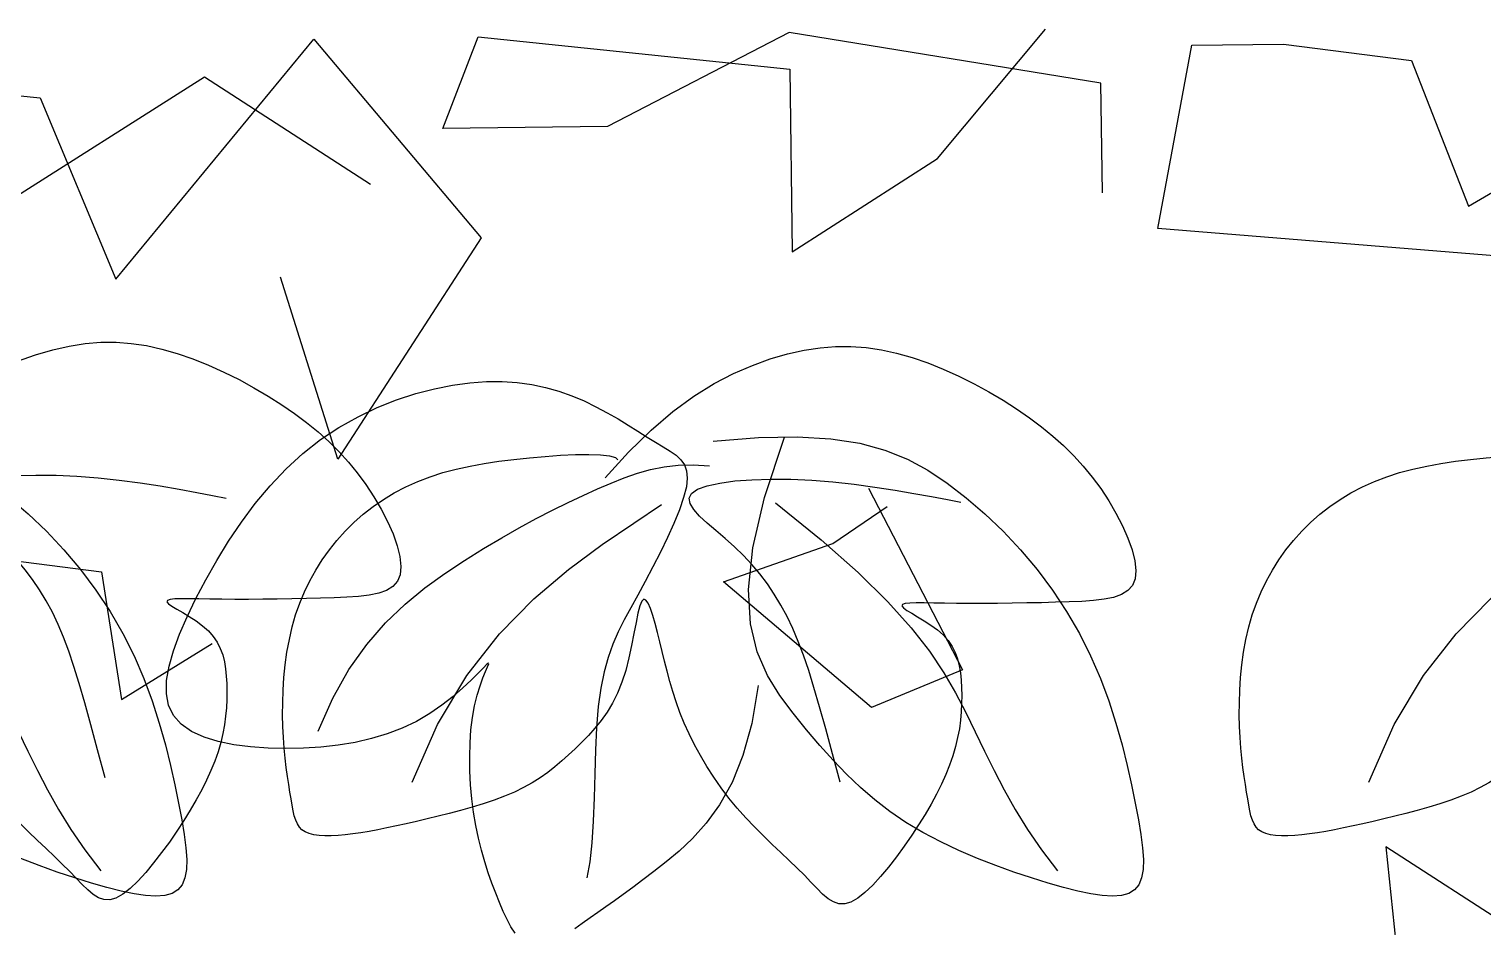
# Model space of a CAD drawing. Header units: millimetres. Extents: x 2 to 5882, y 1831 to 3462.
# Drawn here: x 1144.112 to 1145.384, y 2698.848 to 2699.633 of the extents above; entities that cross this region are included whole.
import ezdxf

# ---------------------------------------------------------------- set-up
doc = ezdxf.new("R2010")
doc.units = ezdxf.units.MM
for name, color, linetype in [('fz', 7, 'Continuous'), ('LH', 94, 'Continuous'), ('尺寸标注', 4, 'Continuous')]:
    doc.layers.add(name, color=color, linetype=linetype)

# ---------------------------------------------------------------- blocks, each defined once
blk = doc.blocks.new('LIM43')
at = {"color": 98}
for p, q in [((942285.3405, 2579500.7388), (942285.6132, 2579500.7831)), ((942285.4836, 2579500.6729), (942285.3891, 2579500.7861)), ((942285.6132, 2579500.7831), (942285.7721, 2579500.7009)), ((942285.019, 2579500.6313), (942284.7649, 2579500.7787)), ((942285.1809, 2579500.773), (942285.0687, 2579500.7585)), ((942285.2609, 2579500.7719), (942285.1809, 2579500.773)), ((942285.2907, 2579500.6116), (942285.2609, 2579500.7719)), ((942285.8852, 2579500.7793), (942285.6127, 2579500.7511)), ((942286.0292, 2579500.7774), (942285.8828, 2579500.6035)), ((942285.9161, 2579500.699), (942285.8852, 2579500.7793)), ((942286.2023, 2579500.5672), (942286.0292, 2579500.7774)), ((942285.0687, 2579500.7585), (942285.019, 2579500.6313)), ((942285.6127, 2579500.7511), (942285.6105, 2579500.5912)), ((942285.9794, 2579500.6501), (942286.1247, 2579500.7441)), ((942286.1247, 2579500.7441), (942286.331, 2579500.6134)), ((942286.557, 2579500.7542), (942286.2685, 2579500.7261)), ((942285.3392, 2579500.6429), (942285.3405, 2579500.7388)), ((942286.2685, 2579500.7261), (942286.2023, 2579500.5672)), ((942285.7721, 2579500.7009), (942285.9161, 2579500.699)), ((942285.6105, 2579500.5912), (942285.4836, 2579500.6729)), ((942284.9543, 2579500.5842), (942285.2907, 2579500.6116)), ((942285.8828, 2579500.6035), (942286.0081, 2579500.4099)), ((942286.0081, 2579500.4099), (942286.0583, 2579500.5691)), ((942285.5437, 2579500.3843), (942285.4615, 2579500.2255)), ((942285.575, 2579500.3359), (942285.5275, 2579500.3685)), ((942285.6706, 2579500.3026), (942285.575, 2579500.3359)), ((942286.3271, 2579500.3256), (942286.2148, 2579500.3112)), ((942286.2148, 2579500.3112), (942286.1973, 2579500.1995)), ((942285.5411, 2579500.1925), (942285.6706, 2579500.3026)), ((942286.1973, 2579500.1995), (942286.118, 2579500.2485)), ((942285.4615, 2579500.2255), (942285.5411, 2579500.1925)), ((942284.946, 2579499.9767), (942285.0913, 2579500.0707)), ((942285.0913, 2579500.0707), (942285.0729, 2579499.8951))]:
    blk.add_line(p, q, dxfattribs=at)
blk = doc.blocks.new('花')
at = {"layer": 'LH', "color": 12}
for p, q in [((0.6366, 0.4716), (0.6241, 0.4688)), ((0.6496, 0.4736), (0.6366, 0.4716)), ((0.6634, 0.4747), (0.6496, 0.4736)), ((0.6779, 0.4749), (0.6634, 0.4747)), ((0.6932, 0.4741), (0.6779, 0.4749)), ((0.7092, 0.4722), (0.6932, 0.4741)), ((0.7259, 0.4693), (0.7092, 0.4722)), ((0.6009, 0.461), (0.5901, 0.4561)), ((0.6123, 0.4652), (0.6009, 0.461)), ((0.6241, 0.4688), (0.6123, 0.4652)), ((0.7431, 0.4652), (0.7259, 0.4693)), ((0.7605, 0.4599), (0.7431, 0.4652)), ((0.7779, 0.4533), (0.7605, 0.4599)), ((0.5797, 0.4507), (0.5698, 0.4448)), ((0.5901, 0.4561), (0.5797, 0.4507)), ((0.7953, 0.4454), (0.7779, 0.4533)), ((0.8123, 0.4361), (0.7953, 0.4454)), ((0.5514, 0.4325), (0.5429, 0.4263)), ((0.5604, 0.4387), (0.5514, 0.4325)), ((0.5698, 0.4448), (0.5604, 0.4387)), ((0.8287, 0.4253), (0.8123, 0.4361)), ((0.5349, 0.4203), (0.5274, 0.4146)), ((0.5429, 0.4263), (0.5349, 0.4203)), ((0.8445, 0.4131), (0.8287, 0.4253)), ((-0.5041, 0.4071), (-0.5172, 0.4041)), ((-0.4909, 0.4092), (-0.5041, 0.4071)), ((-0.4776, 0.4103), (-0.4909, 0.4092)), ((-0.4639, 0.4103), (-0.4776, 0.4103)), ((-0.4498, 0.4093), (-0.4639, 0.4103)), ((-0.4351, 0.4072), (-0.4498, 0.4093)), ((-0.4197, 0.4041), (-0.4351, 0.4072)), ((0.5205, 0.4095), (0.5141, 0.4049)), ((0.5274, 0.4146), (0.5205, 0.4095)), ((0.8595, 0.3996), (0.8445, 0.4131)), ((-0.5435, 0.395), (-0.5567, 0.3892)), ((-0.5303, 0.4), (-0.5435, 0.395)), ((-0.5172, 0.4041), (-0.5303, 0.4)), ((-0.4036, 0.3998), (-0.4197, 0.4041)), ((-0.3867, 0.3941), (-0.4036, 0.3998)), ((0.3674, 0.3998), (0.3425, 0.3937)), ((0.3964, 0.4039), (0.3674, 0.3998)), ((0.4303, 0.4061), (0.3964, 0.4039)), ((0.4295, 0.3534), (0.4075, 0.4044)), ((0.47, 0.4062), (0.4303, 0.4061)), ((0.5035, 0.3966), (0.4996, 0.3924)), ((0.5084, 0.4007), (0.5035, 0.3966)), ((0.5141, 0.4049), (0.5084, 0.4007)), ((0.8738, 0.3851), (0.8595, 0.3996)), ((-0.5698, 0.3826), (-0.5828, 0.3754)), ((-0.5567, 0.3892), (-0.5698, 0.3826)), ((-0.369, 0.3867), (-0.3867, 0.3941)), ((-0.3504, 0.3772), (-0.369, 0.3867)), ((0.321, 0.3859), (0.3021, 0.3764)), ((0.3425, 0.3937), (0.321, 0.3859)), ((0.4891, 0.387), (0.4751, 0.385)), ((0.5023, 0.3878), (0.4891, 0.387)), ((0.4954, 0.3823), (0.4953, 0.3759)), ((0.4969, 0.3877), (0.4954, 0.3823)), ((0.4996, 0.3924), (0.4969, 0.3877)), ((0.5147, 0.3874), (0.5023, 0.3878)), ((0.5267, 0.3861), (0.5147, 0.3874)), ((0.5385, 0.3838), (0.5267, 0.3861)), ((0.5503, 0.3808), (0.5385, 0.3838)), ((0.8872, 0.3699), (0.8738, 0.3851)), ((-0.5828, 0.3754), (-0.5955, 0.3677)), ((-0.331, 0.3653), (-0.3504, 0.3772)), ((0.3021, 0.3764), (0.2851, 0.3652)), ((0.4953, 0.3759), (0.4968, 0.3682)), ((0.5622, 0.3771), (0.5503, 0.3808)), ((0.5745, 0.373), (0.5622, 0.3771)), ((0.5875, 0.3683), (0.5745, 0.373)), ((0.8998, 0.3542), (0.8872, 0.3699)), ((-0.6078, 0.3596), (-0.6196, 0.3512)), ((-0.5955, 0.3677), (-0.6078, 0.3596)), ((-0.3106, 0.3508), (-0.331, 0.3653)), ((0.2851, 0.3652), (0.2691, 0.3526)), ((0.4968, 0.3682), (0.5, 0.3591)), ((0.5, 0.3591), (0.5045, 0.3487)), ((0.601, 0.3633), (0.5875, 0.3683)), ((0.6152, 0.3577), (0.601, 0.3633)), ((0.63, 0.3515), (0.6152, 0.3577)), ((-0.6196, 0.3512), (-0.6308, 0.3427)), ((-0.2893, 0.3332), (-0.3106, 0.3508)), ((0.2691, 0.3526), (0.2535, 0.3385)), ((0.4201, 0.348), (0.3832, 0.3123)), ((0.4433, 0.3104), (0.4295, 0.3534)), ((0.5045, 0.3487), (0.5103, 0.3374)), ((0.6454, 0.3448), (0.63, 0.3515)), ((0.6615, 0.3373), (0.6454, 0.3448)), ((0.9116, 0.3382), (0.8998, 0.3542)), ((-0.6414, 0.334), (-0.6512, 0.3253)), ((-0.6308, 0.3427), (-0.6414, 0.334)), ((-0.267, 0.3124), (-0.2893, 0.3332)), ((-0.2724, 0.3315), (-0.2776, 0.3296)), ((-0.2646, 0.333), (-0.2724, 0.3315)), ((-0.2545, 0.3341), (-0.2646, 0.333)), ((-0.2428, 0.3349), (-0.2545, 0.3341)), ((-0.2299, 0.3354), (-0.2428, 0.3349)), ((-0.2163, 0.3356), (-0.2299, 0.3354)), ((-0.2025, 0.3355), (-0.2163, 0.3356)), ((-0.1889, 0.3352), (-0.2025, 0.3355)), ((-0.1756, 0.3347), (-0.1889, 0.3352)), ((-0.1627, 0.3338), (-0.1756, 0.3347)), ((-0.1502, 0.3326), (-0.1627, 0.3338)), ((-0.1379, 0.3309), (-0.1502, 0.3326)), ((-0.1261, 0.3288), (-0.1379, 0.3309)), ((0.2535, 0.3385), (0.2384, 0.3231)), ((0.5103, 0.3374), (0.5169, 0.3254)), ((0.6782, 0.3292), (0.6615, 0.3373)), ((0.9225, 0.3222), (0.9116, 0.3382)), ((-0.6512, 0.3253), (-0.6605, 0.3163)), ((-0.2776, 0.3296), (-0.2796, 0.3273)), ((-0.1145, 0.3262), (-0.1261, 0.3288)), ((-0.1034, 0.323), (-0.1145, 0.3262)), ((-0.0926, 0.3192), (-0.1034, 0.323)), ((-0.0822, 0.3148), (-0.0926, 0.3192)), ((0.2384, 0.3231), (0.2238, 0.3066)), ((0.5169, 0.3254), (0.5242, 0.3132)), ((0.6956, 0.3202), (0.6782, 0.3292)), ((0.7136, 0.3104), (0.6956, 0.3202)), ((0.9325, 0.3065), (0.9225, 0.3222)), ((-0.6691, 0.3072), (-0.6772, 0.2977)), ((-0.6605, 0.3163), (-0.6691, 0.3072)), ((-0.0723, 0.3098), (-0.0822, 0.3148)), ((-0.0627, 0.3043), (-0.0723, 0.3098)), ((0.2238, 0.3066), (0.21, 0.2891)), ((0.3832, 0.3123), (0.3533, 0.281)), ((0.45, 0.2744), (0.4433, 0.3104)), ((0.5242, 0.3132), (0.5318, 0.3009)), ((0.732, 0.2992), (0.7136, 0.3104)), ((0.9415, 0.2913), (0.9325, 0.3065)), ((-0.6772, 0.2977), (-0.6847, 0.2879)), ((-0.447, 0.2954), (-0.4653, 0.2923)), ((-0.4289, 0.2977), (-0.447, 0.2954)), ((-0.4114, 0.2993), (-0.4289, 0.2977)), ((-0.3949, 0.3002), (-0.4114, 0.2993)), ((-0.3799, 0.3003), (-0.3949, 0.3002)), ((-0.3666, 0.2996), (-0.3799, 0.3003)), ((-0.3555, 0.2981), (-0.3666, 0.2996)), ((-0.3469, 0.2958), (-0.3555, 0.2981)), ((-0.3413, 0.2926), (-0.3469, 0.2958)), ((-0.3389, 0.2886), (-0.3413, 0.2926)), ((-0.0535, 0.2983), (-0.0627, 0.3043)), ((-0.0448, 0.2918), (-0.0535, 0.2983)), ((0.5318, 0.3009), (0.5395, 0.2889)), ((0.7506, 0.2864), (0.732, 0.2992)), ((-0.6847, 0.2879), (-0.6917, 0.2777)), ((-0.5189, 0.2807), (-0.5352, 0.2765)), ((-0.5016, 0.2848), (-0.5189, 0.2807)), ((-0.4836, 0.2888), (-0.5016, 0.2848)), ((-0.4653, 0.2923), (-0.4836, 0.2888)), ((-0.342, 0.2784), (-0.3393, 0.2838)), ((-0.3393, 0.2838), (-0.3389, 0.2886)), ((-0.2887, 0.2709), (-0.3142, 0.2852)), ((-0.0365, 0.2849), (-0.0448, 0.2918)), ((-0.0287, 0.2775), (-0.0365, 0.2849)), ((0.21, 0.2891), (0.1971, 0.2707)), ((0.3533, 0.281), (0.3296, 0.2535)), ((0.5395, 0.2889), (0.547, 0.2775)), ((0.7689, 0.2715), (0.7506, 0.2864)), ((0.9494, 0.2767), (0.9415, 0.2913)), ((-0.6917, 0.2777), (-0.6983, 0.267)), ((-0.5639, 0.2687), (-0.5755, 0.2654)), ((-0.5503, 0.2725), (-0.5639, 0.2687)), ((-0.5352, 0.2765), (-0.5503, 0.2725)), ((-0.3528, 0.2656), (-0.3467, 0.2722)), ((-0.3467, 0.2722), (-0.342, 0.2784)), ((-0.2597, 0.2546), (-0.2887, 0.2709)), ((-0.0214, 0.2698), (-0.0287, 0.2775)), ((-0.0145, 0.2617), (-0.0214, 0.2698)), ((0.1971, 0.2707), (0.1851, 0.2516)), ((0.4509, 0.2443), (0.45, 0.2744)), ((0.547, 0.2775), (0.554, 0.2669)), ((0.7869, 0.254), (0.7689, 0.2715)), ((0.9559, 0.2627), (0.9494, 0.2767)), ((-0.7044, 0.2558), (-0.7098, 0.2444)), ((-0.6983, 0.267), (-0.7044, 0.2558)), ((-0.3674, 0.2508), (-0.3598, 0.2584)), ((-0.3598, 0.2584), (-0.3528, 0.2656)), ((-0.2285, 0.2353), (-0.2597, 0.2546)), ((-0.0081, 0.2531), (-0.0145, 0.2617)), ((0.554, 0.2669), (0.5606, 0.2568)), ((0.5606, 0.2568), (0.5668, 0.2468)), ((0.9608, 0.2496), (0.9559, 0.2627)), ((-0.7098, 0.2444), (-0.7146, 0.2331)), ((-0.382, 0.2348), (-0.3749, 0.2429)), ((-0.3749, 0.2429), (-0.3674, 0.2508)), ((-0.0021, 0.2443), (-0.0081, 0.2531)), ((0.0033, 0.235), (-0.0021, 0.2443)), ((0.1851, 0.2516), (0.1743, 0.232)), ((0.3296, 0.2535), (0.311, 0.2291)), ((0.4471, 0.2192), (0.4509, 0.2443)), ((0.5668, 0.2468), (0.5724, 0.2364)), ((0.8042, 0.2335), (0.7869, 0.254)), ((0.964, 0.2372), (0.9608, 0.2496)), ((-0.7146, 0.2331), (-0.7184, 0.222)), ((-0.3887, 0.2263), (-0.382, 0.2348)), ((-0.1961, 0.2122), (-0.2285, 0.2353)), ((0.0082, 0.2254), (0.0033, 0.235)), ((0.1743, 0.232), (0.1648, 0.2119)), ((0.311, 0.2291), (0.2967, 0.2074)), ((0.5724, 0.2364), (0.5775, 0.2253)), ((0.682, 0.2284), (0.682, 0.2291)), ((0.682, 0.2291), (0.6836, 0.2281)), ((0.8205, 0.2097), (0.8042, 0.2335)), ((0.9651, 0.2258), (0.964, 0.2372)), ((-0.7184, 0.222), (-0.7212, 0.2114)), ((-0.4008, 0.2084), (-0.395, 0.2175)), ((-0.395, 0.2175), (-0.3887, 0.2263)), ((0.0127, 0.2155), (0.0082, 0.2254)), ((0.4399, 0.198), (0.4471, 0.2192)), ((0.5775, 0.2253), (0.582, 0.2129)), ((0.6831, 0.2259), (0.682, 0.2284)), ((0.6852, 0.222), (0.6831, 0.2259)), ((0.6836, 0.2281), (0.6869, 0.2253)), ((0.688, 0.2166), (0.6852, 0.222)), ((0.6869, 0.2253), (0.6919, 0.221)), ((0.6911, 0.2099), (0.688, 0.2166)), ((0.6919, 0.221), (0.6984, 0.2155)), ((0.964, 0.2155), (0.9651, 0.2258)), ((-0.7212, 0.2114), (-0.7228, 0.2017)), ((-0.4061, 0.1988), (-0.4008, 0.2084)), ((-0.2937, 0.203), (-0.2919, 0.2039)), ((-0.2919, 0.2039), (-0.29, 0.2024)), ((-0.1637, 0.1842), (-0.1961, 0.2122)), ((0.0166, 0.2052), (0.0127, 0.2155)), ((0.02, 0.1945), (0.0166, 0.2052)), ((0.1648, 0.2119), (0.1566, 0.1916)), ((0.2967, 0.2074), (0.2857, 0.1875)), ((0.582, 0.2129), (0.5861, 0.1991)), ((0.6944, 0.202), (0.6911, 0.2099)), ((0.6984, 0.2155), (0.7063, 0.2092)), ((0.7063, 0.2092), (0.7154, 0.2025)), ((0.8356, 0.182), (0.8205, 0.2097)), ((0.9544, 0.1981), (0.9605, 0.2062)), ((0.9605, 0.2062), (0.964, 0.2155)), ((-0.7228, 0.2017), (-0.723, 0.1931)), ((-0.723, 0.1931), (-0.7218, 0.1859)), ((-0.4111, 0.1888), (-0.4061, 0.1988)), ((-0.2986, 0.1891), (-0.297, 0.1952)), ((-0.297, 0.1952), (-0.2954, 0.2)), ((-0.2954, 0.2), (-0.2937, 0.203)), ((-0.29, 0.2024), (-0.288, 0.1984)), ((-0.288, 0.1984), (-0.2858, 0.1921)), ((-0.2858, 0.1921), (-0.2835, 0.184)), ((0.023, 0.1837), (0.02, 0.1945)), ((0.1566, 0.1916), (0.1498, 0.1712)), ((0.4305, 0.1797), (0.4399, 0.198)), ((0.5861, 0.1991), (0.5896, 0.1832)), ((0.6974, 0.1929), (0.6944, 0.202)), ((0.7001, 0.1829), (0.6974, 0.1929)), ((0.7154, 0.2025), (0.7257, 0.1957)), ((0.7257, 0.1957), (0.737, 0.1893)), ((0.9355, 0.1852), (0.9459, 0.1911)), ((0.9459, 0.1911), (0.9544, 0.1981)), ((-0.7218, 0.1859), (-0.7189, 0.1803)), ((-0.7189, 0.1803), (-0.7145, 0.1761)), ((-0.5644, 0.1774), (-0.5539, 0.1785)), ((-0.5539, 0.1785), (-0.5445, 0.1794)), ((-0.5445, 0.1794), (-0.5362, 0.1803)), ((-0.5362, 0.1803), (-0.5291, 0.1808)), ((-0.5291, 0.1808), (-0.5235, 0.1811)), ((-0.5235, 0.1811), (-0.5194, 0.181)), ((-0.5194, 0.181), (-0.517, 0.1804)), ((-0.5164, 0.1792), (-0.5176, 0.1774)), ((-0.517, 0.1804), (-0.5164, 0.1792)), ((-0.4198, 0.1674), (-0.4157, 0.1784)), ((-0.4157, 0.1784), (-0.4111, 0.1888)), ((-0.3015, 0.1739), (-0.3001, 0.1819)), ((-0.3001, 0.1819), (-0.2986, 0.1891)), ((-0.2835, 0.184), (-0.2809, 0.1747)), ((-0.1322, 0.1503), (-0.1637, 0.1842)), ((0.0254, 0.1727), (0.023, 0.1837)), ((0.2857, 0.1875), (0.277, 0.169)), ((0.42, 0.1633), (0.4305, 0.1797)), ((0.4485, 0.19), (0.4569, 0.1573)), ((0.5896, 0.1832), (0.5926, 0.1651)), ((0.7023, 0.1721), (0.7001, 0.1829)), ((0.737, 0.1893), (0.7492, 0.1834)), ((0.7492, 0.1834), (0.762, 0.1786)), ((0.762, 0.1786), (0.7756, 0.1747)), ((0.91, 0.1763), (0.9234, 0.1803)), ((0.9234, 0.1803), (0.9355, 0.1852)), ((-0.7145, 0.1761), (-0.7087, 0.1731)), ((-0.7087, 0.1731), (-0.7016, 0.1713)), ((-0.7016, 0.1713), (-0.6933, 0.1703)), ((-0.6933, 0.1703), (-0.6839, 0.17)), ((-0.6839, 0.17), (-0.6736, 0.1701)), ((-0.6736, 0.1701), (-0.6625, 0.1706)), ((-0.6625, 0.1706), (-0.6506, 0.1712)), ((-0.6506, 0.1712), (-0.6383, 0.1719)), ((-0.6383, 0.1719), (-0.6256, 0.1727)), ((-0.6256, 0.1727), (-0.6128, 0.1735)), ((-0.6128, 0.1735), (-0.6001, 0.1744)), ((-0.6001, 0.1744), (-0.5877, 0.1754)), ((-0.5877, 0.1754), (-0.5757, 0.1764)), ((-0.5757, 0.1764), (-0.5644, 0.1774)), ((-0.5294, 0.1686), (-0.5348, 0.1647)), ((-0.5245, 0.1721), (-0.5294, 0.1686)), ((-0.5204, 0.175), (-0.5245, 0.1721)), ((-0.5176, 0.1774), (-0.5204, 0.175)), ((-0.4236, 0.1558), (-0.4198, 0.1674)), ((-0.3042, 0.1569), (-0.3029, 0.1655)), ((-0.3029, 0.1655), (-0.3015, 0.1739)), ((-0.2809, 0.1747), (-0.278, 0.1644)), ((0.0275, 0.1617), (0.0254, 0.1727)), ((0.1498, 0.1712), (0.1441, 0.1509)), ((0.277, 0.169), (0.2696, 0.1513)), ((0.704, 0.1607), (0.7023, 0.1721)), ((0.7756, 0.1747), (0.7896, 0.1717)), ((0.7896, 0.1717), (0.8042, 0.1696)), ((0.8042, 0.1696), (0.8191, 0.1684)), ((0.8191, 0.1684), (0.8343, 0.1679)), ((0.8343, 0.1679), (0.8496, 0.1682)), ((0.8496, 0.1682), (0.8651, 0.1692)), ((0.8651, 0.1692), (0.8805, 0.1708)), ((0.8805, 0.1708), (0.8956, 0.1732)), ((0.8956, 0.1732), (0.91, 0.1763)), ((-0.5457, 0.1558), (-0.5504, 0.1509)), ((-0.5404, 0.1604), (-0.5457, 0.1558)), ((-0.5348, 0.1647), (-0.5404, 0.1604)), ((-0.4272, 0.1434), (-0.4236, 0.1558)), ((-0.3056, 0.1482), (-0.3042, 0.1569)), ((-0.278, 0.1644), (-0.2747, 0.1537)), ((-0.2747, 0.1537), (-0.2711, 0.1431)), ((0.0291, 0.1507), (0.0275, 0.1617)), ((0.4096, 0.1478), (0.42, 0.1633)), ((0.4569, 0.1573), (0.4671, 0.1299)), ((0.5926, 0.1651), (0.5952, 0.1453)), ((0.7053, 0.1487), (0.704, 0.1607)), ((-0.5573, 0.1403), (-0.5595, 0.1347)), ((-0.5543, 0.1457), (-0.5573, 0.1403)), ((-0.5504, 0.1509), (-0.5543, 0.1457)), ((-0.4305, 0.1297), (-0.4272, 0.1434)), ((-0.3071, 0.1393), (-0.3056, 0.1482)), ((-0.2711, 0.1431), (-0.2669, 0.1331)), ((-0.1029, 0.1097), (-0.1322, 0.1503)), ((0.0304, 0.1399), (0.0291, 0.1507)), ((0.1441, 0.1509), (0.1395, 0.1311)), ((0.2696, 0.1513), (0.2628, 0.1338)), ((0.3992, 0.1331), (0.4096, 0.1478)), ((0.5952, 0.1453), (0.5976, 0.1247)), ((0.7061, 0.1365), (0.7053, 0.1487)), ((-0.5611, 0.1289), (-0.5621, 0.1228)), ((-0.5595, 0.1347), (-0.5611, 0.1289)), ((-0.4339, 0.1144), (-0.4305, 0.1297)), ((-0.3105, 0.1212), (-0.3087, 0.1303)), ((-0.3087, 0.1303), (-0.3071, 0.1393)), ((-0.2669, 0.1331), (-0.2623, 0.1239)), ((0.0313, 0.1293), (0.0304, 0.1399)), ((0.0319, 0.1191), (0.0313, 0.1293)), ((0.1395, 0.1311), (0.1357, 0.1118)), ((0.2628, 0.1338), (0.2561, 0.1163)), ((0.3887, 0.1192), (0.3992, 0.1331)), ((0.4671, 0.1299), (0.4785, 0.1072)), ((0.7065, 0.1242), (0.7061, 0.1365)), ((-0.5626, 0.1166), (-0.5627, 0.1101)), ((-0.5621, 0.1228), (-0.5626, 0.1166)), ((-0.3127, 0.112), (-0.3105, 0.1212)), ((-0.2623, 0.1239), (-0.2572, 0.1156)), ((-0.2572, 0.1156), (-0.2517, 0.108)), ((0.0323, 0.1094), (0.0319, 0.1191)), ((0.2561, 0.1163), (0.2492, 0.0987)), ((0.378, 0.106), (0.3887, 0.1192)), ((0.5976, 0.1247), (0.5999, 0.1039)), ((0.7064, 0.112), (0.7065, 0.1242)), ((-0.5627, 0.1101), (-0.5625, 0.1035)), ((-0.5625, 0.1035), (-0.5621, 0.0967)), ((-0.4374, 0.0971), (-0.4339, 0.1144)), ((-0.3181, 0.0929), (-0.3152, 0.1025)), ((-0.3152, 0.1025), (-0.3127, 0.112)), ((-0.2517, 0.108), (-0.246, 0.1012)), ((-0.0767, 0.0613), (-0.1029, 0.1097)), ((0.0324, 0.1001), (0.0323, 0.1094)), ((0.1357, 0.1118), (0.1327, 0.0934)), ((0.3669, 0.0935), (0.378, 0.106)), ((0.4785, 0.1072), (0.4909, 0.0886)), ((0.5999, 0.1039), (0.6024, 0.0837)), ((0.7059, 0.1), (0.7064, 0.112)), ((-0.5621, 0.0967), (-0.5614, 0.0897)), ((-0.5614, 0.0897), (-0.5605, 0.0825)), ((-0.4411, 0.0775), (-0.4374, 0.0971)), ((-0.3216, 0.0832), (-0.3181, 0.0929)), ((-0.246, 0.1012), (-0.24, 0.0949)), ((-0.24, 0.0949), (-0.2338, 0.0891)), ((-0.2338, 0.0891), (-0.2276, 0.0837)), ((0.032, 0.083), (0.0322, 0.0913)), ((0.0322, 0.0913), (0.0324, 0.1001)), ((0.1327, 0.0934), (0.1303, 0.076)), ((0.2492, 0.0987), (0.2418, 0.081)), ((0.3553, 0.0816), (0.3669, 0.0935)), ((0.7049, 0.0884), (0.7059, 0.1)), ((-0.5605, 0.0825), (-0.5592, 0.0752)), ((-0.4452, 0.0553), (-0.4411, 0.0775)), ((-0.3255, 0.0733), (-0.3216, 0.0832)), ((-0.2276, 0.0837), (-0.2213, 0.0785)), ((-0.2213, 0.0785), (-0.215, 0.0735)), ((0.0316, 0.0753), (0.032, 0.083)), ((0.2418, 0.081), (0.2336, 0.063)), ((0.343, 0.0704), (0.3553, 0.0816)), ((0.4909, 0.0886), (0.5039, 0.0735)), ((0.6024, 0.0837), (0.6051, 0.0649)), ((0.7018, 0.0664), (0.7035, 0.0772)), ((0.7035, 0.0772), (0.7049, 0.0884)), ((-0.5592, 0.0752), (-0.5576, 0.0678)), ((-0.5576, 0.0678), (-0.5555, 0.0603)), ((-0.3299, 0.0634), (-0.3255, 0.0733)), ((-0.215, 0.0735), (-0.2087, 0.0688)), ((-0.2087, 0.0688), (-0.2022, 0.0642)), ((-0.2022, 0.0642), (-0.1956, 0.0598)), ((0.0306, 0.0614), (0.0311, 0.068)), ((0.0311, 0.068), (0.0316, 0.0753)), ((0.1303, 0.076), (0.1284, 0.0599)), ((0.3298, 0.0598), (0.343, 0.0704)), ((0.5039, 0.0735), (0.5169, 0.0613)), ((0.6051, 0.0649), (0.6083, 0.0483)), ((0.6997, 0.0561), (0.7018, 0.0664)), ((-0.5555, 0.0603), (-0.553, 0.0526)), ((-0.553, 0.0526), (-0.55, 0.0448)), ((-0.4497, 0.0301), (-0.4452, 0.0553)), ((-0.34, 0.0436), (-0.3347, 0.0534)), ((-0.3347, 0.0534), (-0.3299, 0.0634)), ((-0.1956, 0.0598), (-0.1886, 0.0557)), ((-0.1886, 0.0557), (-0.1813, 0.0518)), ((-0.1813, 0.0518), (-0.1735, 0.0483)), ((0.0296, 0.0498), (0.0301, 0.0553)), ((0.0301, 0.0553), (0.0306, 0.0614)), ((0.1284, 0.0599), (0.1269, 0.0452)), ((0.2336, 0.063), (0.2243, 0.0446)), ((0.3157, 0.0498), (0.3298, 0.0598)), ((0.5169, 0.0613), (0.5297, 0.0512)), ((0.5297, 0.0512), (0.5418, 0.0427)), ((0.6975, 0.0462), (0.6997, 0.0561)), ((-0.55, 0.0448), (-0.5465, 0.0369)), ((-0.3456, 0.0338), (-0.34, 0.0436)), ((-0.1735, 0.0483), (-0.1652, 0.045)), ((-0.1652, 0.045), (-0.1563, 0.0421)), ((-0.1563, 0.0421), (-0.1469, 0.0394)), ((-0.1469, 0.0394), (-0.1371, 0.0371)), ((0.0276, 0.0365), (0.0285, 0.0404)), ((0.0285, 0.0404), (0.0291, 0.0448)), ((0.0291, 0.0448), (0.0296, 0.0498)), ((0.1269, 0.0452), (0.1258, 0.032)), ((0.2243, 0.0446), (0.2137, 0.0259)), ((0.2856, 0.0315), (0.3009, 0.0403)), ((0.3009, 0.0403), (0.3157, 0.0498)), ((0.5418, 0.0427), (0.553, 0.0353)), ((0.6083, 0.0483), (0.6121, 0.0346)), ((0.6951, 0.0368), (0.6975, 0.0462)), ((-0.5465, 0.0369), (-0.5425, 0.0289)), ((-0.5425, 0.0289), (-0.538, 0.0208)), ((-0.3517, 0.0243), (-0.3456, 0.0338)), ((-0.1371, 0.0371), (-0.1271, 0.0349)), ((-0.1271, 0.0349), (-0.1169, 0.033)), ((-0.1169, 0.033), (-0.1068, 0.0312)), ((-0.1068, 0.0312), (-0.0968, 0.0296)), ((-0.0968, 0.0296), (-0.087, 0.0281)), ((-0.087, 0.0281), (-0.0776, 0.0267)), ((-0.0776, 0.0267), (-0.0685, 0.0254)), ((0.0168, 0.0238), (0.0201, 0.0256)), ((0.0201, 0.0256), (0.0228, 0.0277)), ((0.0228, 0.0277), (0.0248, 0.0302)), ((0.0248, 0.0302), (0.0264, 0.0331)), ((0.0264, 0.0331), (0.0276, 0.0365)), ((0.1258, 0.032), (0.1253, 0.0203)), ((0.2137, 0.0259), (0.2013, 0.0065)), ((0.2701, 0.0232), (0.2856, 0.0315)), ((0.553, 0.0353), (0.5633, 0.0287)), ((0.5633, 0.0287), (0.5727, 0.0228)), ((0.6899, 0.0194), (0.6925, 0.0279)), ((0.6925, 0.0279), (0.6951, 0.0368)), ((-0.538, 0.0208), (-0.533, 0.0126)), ((-0.3649, 0.0059), (-0.3581, 0.015)), ((-0.3581, 0.015), (-0.3517, 0.0243)), ((-0.0685, 0.0254), (-0.0598, 0.0242)), ((-0.0598, 0.0242), (-0.0514, 0.0232)), ((-0.0514, 0.0232), (-0.0434, 0.0222)), ((-0.0434, 0.0222), (-0.0357, 0.0214)), ((-0.0357, 0.0214), (-0.0283, 0.0208)), ((-0.0283, 0.0208), (-0.0213, 0.0204)), ((-0.0213, 0.0204), (-0.0145, 0.0201)), ((-0.0145, 0.0201), (-0.0082, 0.0201)), ((-0.0082, 0.0201), (-0.0022, 0.0202)), ((-0.0022, 0.0202), (0.0033, 0.0207)), ((0.0033, 0.0207), (0.0084, 0.0214)), ((0.0084, 0.0214), (0.0129, 0.0225)), ((0.0129, 0.0225), (0.0168, 0.0238)), ((0.1253, 0.0203), (0.1255, 0.0101)), ((0.2392, 0.0086), (0.2545, 0.0156)), ((0.2545, 0.0156), (0.2701, 0.0232)), ((0.5727, 0.0228), (0.5814, 0.0174)), ((0.5814, 0.0174), (0.5896, 0.0126)), ((0.6873, 0.0115), (0.6899, 0.0194)), ((-0.533, 0.0126), (-0.5275, 0.0043)), ((-0.5275, 0.0043), (-0.5215, -0.0042)), ((-0.3719, -0.0028), (-0.3649, 0.0059)), ((0.1255, 0.0101), (0.1265, 0.0014)), ((0.1265, 0.0014), (0.1284, -0.0058)), ((0.2103, -0.0035), (0.2244, 0.0022)), ((0.2244, 0.0022), (0.2392, 0.0086)), ((0.5896, 0.0126), (0.5974, 0.008)), ((0.5974, 0.008), (0.6048, 0.0037)), ((0.6048, 0.0037), (0.6121, -0.0006)), ((0.6817, -0.0025), (0.6845, 0.0041)), ((0.6845, 0.0041), (0.6873, 0.0115)), ((-0.5215, -0.0042), (-0.5151, -0.0128)), ((-0.386, -0.0193), (-0.379, -0.0112)), ((-0.379, -0.0112), (-0.3719, -0.0028)), ((0.1284, -0.0058), (0.1313, -0.0115)), ((0.1313, -0.0115), (0.1354, -0.0157)), ((0.1739, -0.016), (0.185, -0.0127)), ((0.185, -0.0127), (0.1971, -0.0085)), ((0.1971, -0.0085), (0.2103, -0.0035)), ((0.6121, -0.0006), (0.6193, -0.0049)), ((0.6193, -0.0049), (0.6263, -0.009)), ((0.6786, -0.0084), (0.6817, -0.0025)), ((-0.5151, -0.0128), (-0.5083, -0.0215)), ((-0.5083, -0.0215), (-0.501, -0.0304)), ((-0.393, -0.0271), (-0.386, -0.0193)), ((0.1354, -0.0157), (0.1407, -0.0184)), ((0.1407, -0.0184), (0.1473, -0.0196)), ((0.1473, -0.0196), (0.155, -0.0196)), ((0.155, -0.0196), (0.1639, -0.0183)), ((0.1639, -0.0183), (0.1739, -0.016)), ((-0.501, -0.0304), (-0.4935, -0.0391)), ((-0.406, -0.0418), (-0.3997, -0.0346)), ((-0.3997, -0.0346), (-0.393, -0.0271)), ((-0.4935, -0.0391), (-0.4858, -0.0475)), ((-0.4858, -0.0475), (-0.4782, -0.0552)), ((-0.4171, -0.0551), (-0.4119, -0.0486)), ((-0.4119, -0.0486), (-0.406, -0.0418)), ((-0.4782, -0.0552), (-0.4707, -0.0622)), ((-0.4707, -0.0622), (-0.4634, -0.068)), ((-0.4264, -0.0663), (-0.4219, -0.061)), ((-0.4219, -0.061), (-0.4171, -0.0551)), ((-0.4634, -0.068), (-0.4567, -0.0725)), ((-0.4567, -0.0725), (-0.4504, -0.0754)), ((-0.4504, -0.0754), (-0.4449, -0.0765)), ((-0.4449, -0.0765), (-0.4398, -0.0759)), ((-0.4398, -0.0759), (-0.4352, -0.0739)), ((-0.4352, -0.0739), (-0.4308, -0.0707)), ((-0.4308, -0.0707), (-0.4264, -0.0663))]:
    blk.add_line(p, q, dxfattribs=at)

msp = doc.modelspace()

# ---------------------------------------------------------------- block references
at = {"layer": 'fz', "xscale": -1}
msp.add_blockref('LIM43', (943430.39018, -2576801.15293), dxfattribs=at)
at = {"layer": '尺寸标注', "xscale": -1, "rotation": 4.769924570514855}
for p in [(1143.73292, 2698.91053), (1144.37578, 2698.90692), (1145.21269, 2698.90692)]:
    msp.add_blockref('花', p, dxfattribs=at)

doc.saveas('drawing.dxf')
